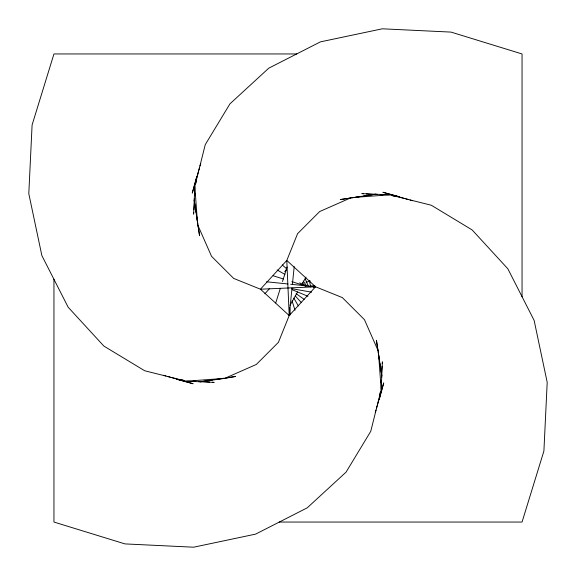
<?xml version="1.0" encoding="UTF-8"?>
<svg xmlns="http://www.w3.org/2000/svg" width="576" height="576" viewBox="0 0 576 576"><rect width="100%" height="100%" fill="white"/><g stroke="black" fill="none" stroke-linecap="round" stroke-linejoin="round"><path stroke-width="0.86" d="M313.459 287.446L313.51 285.646M522.05 296.798L522.05 53.95L451.03 32.098L382.342 28.8L320.4 41.875L268.769 68.17L229.939 103.853L205.25 144.67L194.825 186.314L193.608 214.157L193.752 212.386M53.95 279.202L53.95 522.05L124.97 543.902L193.658 547.2L255.6 534.125L307.231 507.83L346.061 472.147L370.75 431.33L381.175 389.686L382.392 361.843L382.248 363.614M193.968 209.729L194.393 204.415M196.243 181.397L196.596 176.969L192.269 193.118L198.324 171.886M377.676 404.114L383.731 382.882L379.404 399.031L379.757 394.603M381.607 371.585L382.032 366.271M198.086 225.943L199.555 235.692L194.22 200.232L194.4 198.446M194.674 195.761L194.947 193.075M195.955 183.233L196.596 176.969M198.446 381.6L200.232 381.78L224.712 378.382L256.334 364.45L278.417 342.331L289.202 315.554L292.025 287.964M292.392 284.407L294.214 266.602M379.404 399.031L380.045 392.767M381.053 382.925L381.326 380.239M381.6 377.554L381.78 375.768L376.445 340.308L377.914 350.057M198.806 170.186L199.534 167.645M200.016 165.946L200.743 163.397M375.257 412.603L375.984 410.054M376.466 408.355L377.194 405.814M275.746 302.911L280.325 288.374M282.485 281.542L287.064 267.005M290.052 305.201L297.598 291.953M302.033 284.155L306.029 277.135M264.902 293.738L269.698 288.396M284.695 271.706L286.495 269.705M194.825 186.314L197.618 224.712L211.55 256.334L233.669 278.417L260.446 289.202L289.202 315.554L315.554 286.798L342.331 297.583L364.45 319.666L378.382 351.288L381.175 389.686M305.986 282.326L310.27 280.98M350.057 198.086L340.308 199.555L375.768 194.22L377.554 194.4M351.835 197.82L353.606 197.554M355.378 197.287L361.584 196.351M363.355 196.085L375.768 194.22M200.232 381.78L212.645 379.915M214.416 379.649L220.622 378.713M222.394 378.446L224.165 378.18M225.943 377.914L235.692 376.445L224.712 378.382L186.314 381.175L144.67 370.75L103.853 346.061L68.17 307.231L41.875 255.6L28.8 193.658L32.098 124.97L53.95 53.95L296.798 53.95M310.342 286.049L314.806 285.653M279.202 522.05L522.05 522.05L543.902 451.03L547.2 382.342L534.125 320.4L507.83 268.769L472.147 229.939L431.33 205.25L389.686 194.825L351.288 197.618L319.666 211.55L297.583 233.669L286.798 260.446L260.446 289.202L315.554 286.798L286.798 260.446L289.202 315.554M389.686 194.825L361.843 193.608L363.614 193.752M186.314 381.175L214.157 382.392L212.386 382.248M366.271 193.968L371.585 194.393M394.603 196.243L399.031 196.596L382.882 192.269L404.114 198.324M171.886 377.676L193.118 383.731L176.969 379.404L181.397 379.757M204.415 381.607L209.729 382.032M380.239 194.674L382.925 194.947M392.767 195.955L399.031 196.596M266.602 281.786L287.964 283.975M290.635 284.249L315.554 286.798M176.969 379.404L183.233 380.045M193.075 381.053L195.761 381.326M291.506 288.619L311.659 292.169M405.814 198.806L408.355 199.534M410.054 200.016L412.603 200.743M163.397 375.257L165.946 375.984M167.645 376.466L170.186 377.194M273.089 275.746L283.349 278.978M291.895 281.671L305.575 285.984M292.154 289.721L307.944 296.258M277.135 269.971L284.933 274.406M299.743 282.838L305.201 285.948M296.086 293.659L304.164 299.318M282.262 264.902L286.272 268.502M302.285 282.895L305.626 285.898M295.258 295.92L301.313 302.53M303.163 281.03L306.828 286.135M293.846 298.123L298.346 305.914M305.136 278.726L308.326 286.15M292.054 300.845L295.02 310.27M309.442 280.742L310.622 286.92M378.18 351.835L378.446 353.606M378.713 355.378L379.649 361.584M379.915 363.355L381.78 375.768M194.22 200.232L196.085 212.645M196.351 214.416L197.287 220.622M197.554 222.394L197.82 224.165M289.721 307.656L290.347 314.806"/></g></svg>
